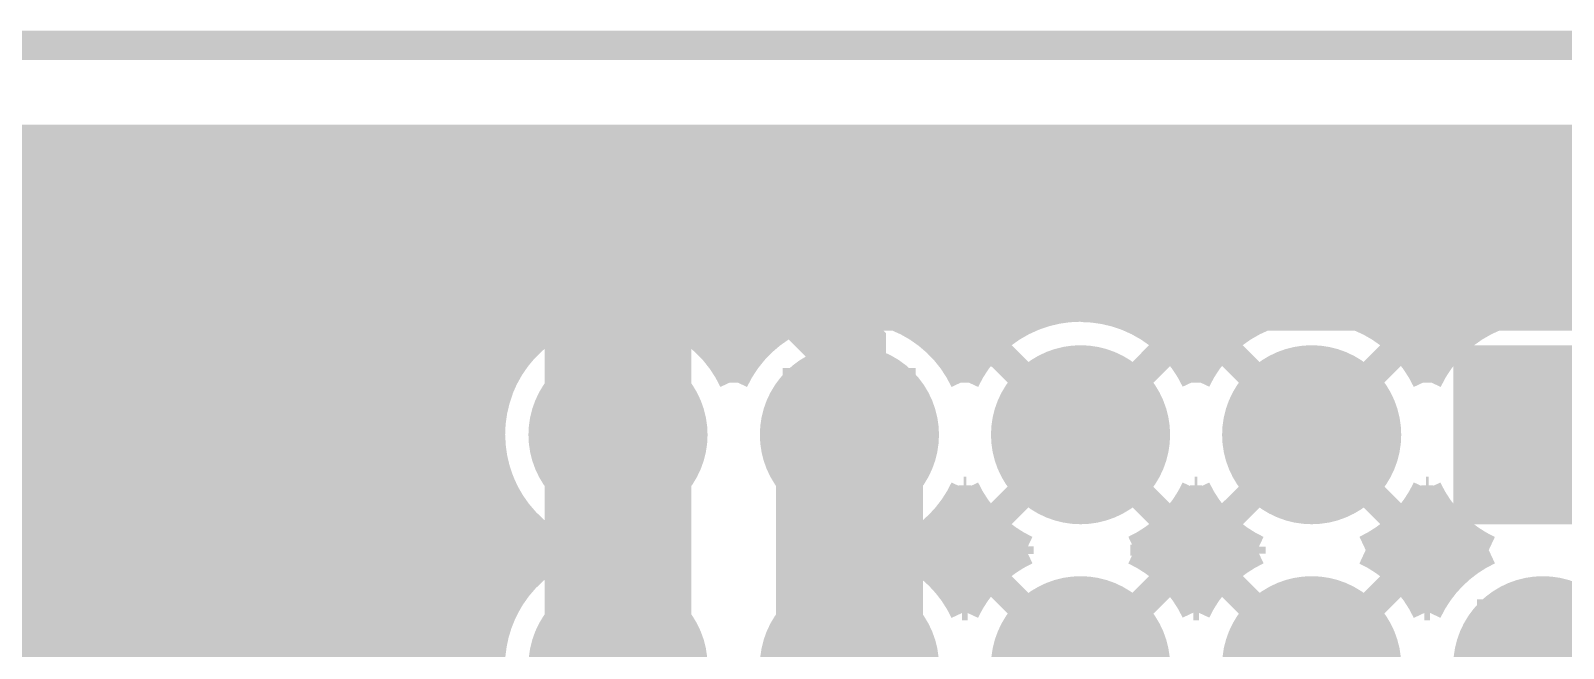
# Model space of a CAD drawing. Extents: x -5 to 208, y -5 to 206.
# Drawn here: x 127.44 to 140.7, y 201.08 to 206.43 of the extents above; entities that cross this region are included whole.
import ezdxf

# ---------------------------------------------------------------- set-up
doc = ezdxf.new("R2010")
doc.units = 0
doc.header["$MEASUREMENT"] = 0
doc.layers.get('0').update_dxf_attribs({"linetype": 'CONTINUOUS'})
for name, color, linetype in [('22-301-0_BOT', 7, 'CONTINUOUS'), ('22-301-0_DRD', 7, 'CONTINUOUS'), ('22-301-0_IN1', 1, 'CONTINUOUS'), ('22-301-0_IN2', 4, 'CONTINUOUS'), ('22-301-0_SMB', 3, 'CONTINUOUS'), ('22-301-0_SMT', 5, 'CONTINUOUS'), ('22-301-0_SST', 14, 'CONTINUOUS'), ('22-301-0_TOP', 9, 'CONTINUOUS'), ('THRUHOLE_TAP', 13, 'CONTINUOUS')]:
    doc.layers.add(name, color=color, linetype=linetype)

# ---------------------------------------------------------------- blocks, each defined once
blk = doc.blocks.new('ROUND_31')
at = {"const_width": 0.7747}
blk.add_lwpolyline([(-0.38735, 0, 1), (0.38735, 0, 1)], format="xyb", close=True, dxfattribs=at)
blk = doc.blocks.new('SQUARE_32')
blk.add_solid([(0.7747, 0.7747), (0.7747, -0.7747), (-0.7747, 0.7747), (-0.7747, -0.7747)])
blk = doc.blocks.new('ROUND_78')
at = {"const_width": 0.40005}
blk.add_lwpolyline([(-0.200024, 0, 1), (0.200024, 0, 1)], format="xyb", close=True, dxfattribs=at)

msp = doc.modelspace()

# ---------------------------------------------------------------- linework, layer by layer
at = {"layer": '22-301-0_BOT', "const_width": 0.254}
for points in [[(170.36796, 202.92822), (170.36796, 203.0095), (168.91, 204.47), (161.29, 204.47), (158.75, 201.93), (141.52372, 201.93), (140.52296, 202.92822)], [(131.42976, 203.073), (107.2134, 203.073)], [(127.4826, 203.073), (127.4826, 166.37)], [(127.7112, 203.073), (127.7112, 166.37)], [(127.9398, 203.073), (127.9398, 166.37)], [(128.1684, 203.073), (128.1684, 166.37)], [(128.397, 203.073), (128.397, 166.37)], [(128.6256, 203.073), (128.6256, 166.37)], [(128.8542, 203.073), (128.8542, 166.37)], [(129.0828, 203.073), (129.0828, 166.37)], [(129.3114, 203.073), (129.3114, 166.37)], [(129.54, 203.073), (129.54, 168.0083)], [(129.7686, 203.073), (129.7686, 168.31056)], [(129.9972, 203.073), (129.9972, 168.42232)], [(130.2258, 203.073), (130.2258, 168.44518)], [(130.4544, 203.073), (130.4544, 168.38676)], [(130.683, 203.073), (130.683, 168.21912)], [(130.9116, 203.073), (130.9116, 166.37)], [(131.1402, 203.073), (131.1402, 166.37)], [(131.3688, 203.073), (131.3688, 166.37)], [(131.42214, 202.946), (107.3404, 202.946)], [(135.74268, 202.14844), (136.525, 202.92822)], [(137.30478, 202.14844), (136.525, 202.92822)], [(137.74166, 202.14844), (138.52398, 202.92822)], [(139.30376, 202.14844), (138.52398, 202.92822)], [(131.44246, 202.7174), (107.569, 202.7174)], [(131.51358, 202.4888), (107.7976, 202.4888)], [(131.5974, 202.33132), (131.5974, 201.52868)], [(135.4836, 202.37958), (135.4836, 201.47788)], [(137.541, 202.4253), (137.541, 201.43216)], [(131.64566, 202.2602), (108.0262, 202.2602)], [(135.64616, 202.2602), (135.40232, 202.2602)], [(135.7122, 202.18146), (135.7122, 201.676)], [(137.64514, 202.2602), (137.40384, 202.2602)], [(139.3698, 202.21956), (139.3698, 201.64044)], [(139.4206, 202.28306), (139.4206, 201.82586)], [(131.88188, 202.0316), (108.2548, 202.0316)], [(131.826, 202.07478), (131.826, 201.78522)], [(135.88238, 202.0316), (135.16864, 202.0316)], [(135.255, 202.10018), (135.255, 201.75728)], [(137.88136, 202.0316), (137.16762, 202.0316)], [(137.3124, 202.15352), (137.3124, 201.70394)], [(137.7696, 202.12304), (137.7696, 201.73696)], [(139.4206, 202.0316), (139.1666, 202.0316)], [(135.0264, 201.94524), (135.0264, 201.91222)], [(135.9408, 201.99096), (135.9408, 201.8665)], [(137.0838, 201.97572), (137.0838, 201.88174)], [(137.9982, 201.95794), (137.9982, 201.89952)], [(139.1412, 202.01382), (139.1412, 201.84618)], [(131.84886, 201.803), (109.26318, 201.803)], [(135.84936, 201.803), (135.20166, 201.803)], [(137.84834, 201.803), (137.20064, 201.803)], [(139.84732, 201.803), (139.19962, 201.803)], [(139.8778, 201.82586), (139.4206, 201.82586)], [(139.5984, 201.82586), (139.5984, 201.53122)], [(139.827, 201.82586), (139.827, 201.78522)], [(135.74268, 201.71156), (136.525, 200.92924)], [(137.30478, 201.71156), (136.525, 200.92924)], [(137.74166, 201.71156), (138.52398, 200.92924)], [(139.30376, 201.71156), (138.52398, 200.92924)], [(131.62788, 201.5744), (109.5502, 201.5744)], [(135.62838, 201.5744), (135.4201, 201.5744)], [(137.62736, 201.5744), (137.42162, 201.5744)], [(139.62634, 201.5744), (139.4206, 201.5744)], [(131.50088, 201.3458), (109.72292, 201.3458)], [(131.43738, 201.1172), (109.83214, 201.1172)]]:
    msp.add_lwpolyline(points, dxfattribs=at)
for points in [[(131.42976, 203.073, 0.0328837), (131.42023, 202.92822)], [(131.42214, 202.92822, 0.2910539), (132.05714, 201.93)], [(134.99338, 201.93, 0.1755291), (135.52424, 202.46086)], [(135.52424, 202.46086, 0.175243), (136.05458, 201.9289)], [(136.99236, 201.93, 0.1755291), (137.52322, 202.46086)], [(137.52322, 202.46086, 0.175243), (138.05356, 201.9289)], [(138.99134, 201.93, 0.1279897), (139.41865, 202.28446)], [(132.05714, 201.93, 0.2913182), (131.4196, 200.92924)], [(135.52424, 201.3966, 0.1757806), (134.99241, 201.92792)], [(136.0551, 201.93, 0.1754954), (135.52326, 201.39706)], [(137.52322, 201.39914, 0.1752434), (136.99184, 201.92889)], [(138.05408, 201.93, 0.1749589), (137.52322, 201.39914)], [(139.5222, 201.3966, 0.1757806), (138.99037, 201.92792)], [(139.8778, 201.82586, 0.1279902), (139.52257, 201.39762)]]:
    msp.add_lwpolyline(points, format="xyb", dxfattribs=at)
at = {"layer": '22-301-0_DRD', "const_width": 0.254}
for points in [[(205.00086, 206.2988), (-2.99974, 206.2988)], [(132.5245, 203.56322), (132.5245, 202.29322)], [(134.52602, 203.56322), (134.52602, 202.29322)], [(136.525, 203.56322), (136.525, 202.29322)], [(138.52398, 203.56322), (138.52398, 202.29322)], [(140.52296, 203.56322), (140.52296, 202.29322)], [(133.1595, 202.92822), (131.8895, 202.92822)], [(135.16102, 202.92822), (133.89102, 202.92822)], [(137.16, 202.92822), (135.89, 202.92822)], [(139.15898, 202.92822), (137.88898, 202.92822)], [(141.15796, 202.92822), (139.88796, 202.92822)], [(132.5245, 201.56424), (132.5245, 200.29424)], [(134.52602, 201.56424), (134.52602, 200.29424)], [(136.525, 201.56424), (136.525, 200.29424)], [(138.52398, 201.56424), (138.52398, 200.29424)], [(140.52296, 201.56424), (140.52296, 200.29424)]]:
    msp.add_lwpolyline(points, dxfattribs=at)
at = {"layer": '22-301-0_IN1'}
for points, const_width in [([(132.588, 204.978), (132.461, 204.978), (100.965, 204.978), (3.67792, 204.978), (0, 201.30008)], 1.27), ([(100.965, 200.66), (100.965, 204.978), (132.461, 204.978), (132.5245, 204.91196), (132.5245, 202.92822)], 1.27), ([(162.3695, 202.92822), (162.3695, 204.978), (147.066, 204.978), (132.588, 204.978)], 1.27), ([(132.5245, 202.92822), (132.5245, 204.9145), (132.588, 204.978)], 0.254), ([(132.588, 204.978), (132.5245, 204.9145), (132.5245, 202.92822)], 0.254), ([(132.5245, 202.92822), (132.5245, 200.92924)], 1.27), ([(131.4958, 203.327), (101.9302, 203.327)], 0.254), ([(127.5334, 203.327), (127.5334, 167.259)], 0.254), ([(127.762, 203.327), (127.762, 167.259)], 0.254), ([(127.9906, 203.327), (127.9906, 167.259)], 0.254), ([(128.2192, 203.327), (128.2192, 167.259)], 0.254), ([(128.4478, 203.327), (128.4478, 167.259)], 0.254), ([(128.6764, 203.327), (128.6764, 167.259)], 0.254), ([(128.905, 203.327), (128.905, 167.259)], 0.254), ([(129.1336, 203.327), (129.1336, 167.259)], 0.254), ([(129.3622, 203.327), (129.3622, 167.259)], 0.254), ([(129.5908, 203.327), (129.5908, 168.11498)], 0.254), ([(129.8194, 203.327), (129.8194, 168.34612)], 0.254), ([(130.048, 203.327), (130.048, 168.43502)], 0.254), ([(130.2766, 203.327), (130.2766, 168.43756)], 0.254), ([(130.5052, 203.327), (130.5052, 168.36136)], 0.254), ([(130.7338, 203.327), (130.7338, 168.15308)], 0.254), ([(130.9624, 203.327), (130.9624, 167.259)], 0.254), ([(131.191, 203.327), (131.191, 167.259)], 0.254), ([(131.4196, 203.327), (131.4196, 167.259)], 0.254), ([(131.43738, 203.1238), (101.9302, 203.1238)], 0.254), ([(131.42214, 202.8952), (101.9302, 202.8952)], 0.254), ([(135.74268, 202.14844), (136.525, 202.92822)], 0.254), ([(137.30478, 202.14844), (136.525, 202.92822)], 0.254), ([(137.74166, 202.14844), (138.52398, 202.92822)], 0.254), ([(139.30376, 202.14844), (138.52398, 202.92822)], 0.254), ([(131.45262, 202.6666), (101.9302, 202.6666)], 0.254), ([(131.53644, 202.438), (101.9302, 202.438)], 0.254), ([(135.53694, 202.438), (135.51408, 202.438)], 0.254), ([(135.5344, 202.44054), (135.5344, 201.41692)], 0.254), ([(137.53592, 202.438), (137.51306, 202.438)], 0.254), ([(139.5349, 202.438), (139.51204, 202.438)], 0.254), ([(131.5593, 202.39228), (131.5593, 201.46518)], 0.254), ([(137.5918, 202.3364), (137.5918, 201.52106)], 0.254), ([(131.5593, 202.2094), (101.9302, 202.2094)], 0.254), ([(135.6868, 202.2094), (135.36168, 202.2094)], 0.254), ([(137.68578, 202.2094), (137.36066, 202.2094)], 0.254), ([(137.3632, 202.2094), (137.3632, 201.64806)], 0.254), ([(139.6873, 202.2094), (139.35964, 202.2094)], 0.254), ([(139.4206, 202.2856), (139.4206, 201.5744)], 0.254), ([(139.6492, 202.25512), (139.6492, 201.60234)], 0.254), ([(135.3058, 202.14844), (135.3058, 201.71156)], 0.254), ([(135.763, 202.13066), (135.763, 201.72934)], 0.254), ([(137.8204, 202.07732), (137.8204, 201.78014)], 0.254), ([(139.192, 202.04938), (139.192, 201.80808)], 0.254), ([(139.8778, 202.03414), (139.8778, 201.82586)], 0.254), ([(131.5593, 201.9808), (108.73486, 201.9808)], 0.254), ([(135.0772, 201.97318), (135.0772, 201.88682)], 0.254), ([(135.95858, 201.9808), (135.0899, 201.9808)], 0.254), ([(135.9916, 201.96302), (135.9916, 201.89698)], 0.254), ([(137.95756, 201.9808), (137.08888, 201.9808)], 0.254), ([(137.1346, 202.00874), (137.1346, 201.85126)], 0.254), ([(139.95908, 201.9808), (139.08786, 201.9808)], 0.254), ([(131.5593, 201.7522), (109.34192, 201.7522)], 0.254), ([(135.7884, 201.7522), (135.26262, 201.7522)], 0.254), ([(135.74268, 201.71156), (136.525, 200.92924)], 0.254), ([(137.30478, 201.71156), (136.525, 200.92924)], 0.254), ([(137.78738, 201.7522), (137.2616, 201.7522)], 0.254), ([(137.74166, 201.71156), (138.52398, 200.92924)], 0.254), ([(139.30376, 201.71156), (138.52398, 200.92924)], 0.254), ([(139.78636, 201.7522), (139.26058, 201.7522)], 0.254), ([(131.5593, 201.5236), (109.59592, 201.5236)], 0.254), ([(135.59282, 201.5236), (135.45566, 201.5236)], 0.254), ([(137.5918, 201.5236), (137.45464, 201.5236)], 0.254), ([(139.59332, 201.5236), (139.45362, 201.5236)], 0.254), ([(131.4831, 201.295), (109.7534, 201.295)], 0.254), ([(131.42976, 201.0664), (109.84992, 201.0664)], 0.254)]:
    msp.add_lwpolyline(points, dxfattribs=dict(at, const_width=const_width))
at = {"layer": '22-301-0_IN1', "const_width": 0.254}
for points in [[(131.4958, 203.327, 0.0927189), (131.42121, 202.92822)], [(131.42214, 202.92822, 0.1274018), (131.56074, 202.39308)], [(134.99338, 201.93, 0.1755291), (135.52424, 202.46086)], [(135.52424, 202.46086, 0.175243), (136.05458, 201.9289)], [(136.99236, 201.93, 0.1755291), (137.52322, 202.46086)], [(137.52322, 202.46086, 0.175243), (138.05356, 201.9289)], [(138.99134, 201.93, 0.1757802), (139.52266, 202.46183)], [(139.5222, 202.46086, 0.1757804), (140.05462, 201.92792)], [(135.52424, 201.3966, 0.1757806), (134.99241, 201.92792)], [(136.0551, 201.93, 0.1754954), (135.52326, 201.39706)], [(137.52322, 201.39914, 0.1752434), (136.99184, 201.92889)], [(138.05408, 201.93, 0.1749589), (137.52322, 201.39914)], [(139.5222, 201.3966, 0.1757806), (138.99037, 201.92792)], [(140.0556, 201.93, 0.1757808), (139.52266, 201.39757)], [(131.5593, 201.46518, 0.1274014), (131.42049, 200.92924)]]:
    msp.add_lwpolyline(points, format="xyb", dxfattribs=at)
at = {"layer": '22-301-0_IN2', "const_width": 0.254}
for points in [[(146.43608, 205.232), (67.691, 205.232)], [(127.5334, 205.232), (127.5334, 179.6542)], [(127.762, 205.232), (127.762, 179.6542)], [(127.9906, 205.232), (127.9906, 179.6542)], [(128.2192, 205.232), (128.2192, 179.6542)], [(128.4478, 205.232), (128.4478, 179.6542)], [(128.6764, 205.232), (128.6764, 179.6542)], [(128.905, 205.232), (128.905, 179.6542)], [(129.1336, 205.232), (129.1336, 179.6542)], [(129.3622, 205.232), (129.3622, 179.6542)], [(129.5908, 205.232), (129.5908, 179.6542)], [(129.8194, 205.232), (129.8194, 179.6542)], [(130.048, 205.232), (130.048, 179.6542)], [(130.2766, 205.232), (130.2766, 179.6542)], [(130.5052, 205.232), (130.5052, 179.6542)], [(130.7338, 205.232), (130.7338, 179.6542)], [(130.9624, 205.232), (130.9624, 179.6542)], [(131.191, 205.232), (131.191, 179.6542)], [(131.4196, 205.232), (131.4196, 179.6542)], [(131.6482, 205.232), (131.6482, 203.59878)], [(131.8768, 205.232), (131.8768, 203.8223)], [(132.1054, 205.232), (132.1054, 203.9493)], [(132.334, 205.232), (132.334, 204.01534)], [(132.5626, 205.232), (132.5626, 204.03312)], [(132.7912, 205.232), (132.7912, 204.0001)], [(133.0198, 205.232), (133.0198, 203.91628)], [(133.2484, 205.232), (133.2484, 203.76388)], [(133.477, 205.232), (133.477, 203.48956)], [(133.7056, 205.232), (133.7056, 203.66736)], [(133.9342, 205.232), (133.9342, 203.8604)], [(134.1628, 205.232), (134.1628, 203.97216)], [(134.3914, 205.232), (134.3914, 204.0255)], [(134.62, 205.232), (134.62, 204.02804)], [(134.8486, 205.232), (134.8486, 203.98486)], [(135.0772, 205.232), (135.0772, 203.8858)], [(135.3058, 205.232), (135.3058, 203.71054)], [(135.5344, 205.232), (135.5344, 203.4159)], [(135.763, 205.232), (135.763, 203.72832)], [(135.9916, 205.232), (135.9916, 203.89596)], [(136.2202, 205.232), (136.2202, 203.98994)], [(136.4488, 205.232), (136.4488, 204.03058)], [(136.6774, 205.232), (136.6774, 204.02296)], [(136.906, 205.232), (136.906, 203.96454)], [(137.1346, 205.232), (137.1346, 203.85024)], [(137.3632, 205.232), (137.3632, 203.64704)], [(137.5918, 205.232), (137.5918, 203.52004)], [(137.8204, 205.232), (137.8204, 203.77912)], [(138.049, 205.232), (138.049, 203.92644)], [(138.2776, 205.232), (138.2776, 204.00518)], [(138.5062, 205.232), (138.5062, 204.03312)], [(138.7348, 205.232), (138.7348, 204.0128)], [(138.9634, 205.232), (138.9634, 203.94168)], [(139.192, 205.232), (139.192, 203.80706)], [(139.4206, 205.232), (139.4206, 203.57338)], [(139.6492, 205.232), (139.6492, 203.60132)], [(139.8778, 205.232), (139.8778, 203.82484)], [(140.1064, 205.232), (140.1064, 203.95184)], [(140.335, 205.232), (140.335, 204.01534)], [(140.5636, 205.232), (140.5636, 204.03312)], [(140.7922, 205.232), (140.7922, 204.0001)], [(146.39798, 205.105), (67.691, 205.105)], [(146.3929, 204.8764), (67.691, 204.8764)], [(146.47164, 204.6478), (67.691, 204.6478)], [(146.67738, 204.4192), (67.691, 204.4192)], [(199.644, 204.1906), (67.691, 204.1906)], [(132.13588, 203.962), (67.691, 203.962)], [(134.13486, 203.962), (132.91566, 203.962)], [(136.13384, 203.962), (134.91464, 203.962)], [(138.13282, 203.962), (136.91362, 203.962)], [(140.13434, 203.962), (138.9126, 203.962)], [(131.76758, 203.7334), (67.691, 203.7334)], [(133.7691, 203.7334), (133.28142, 203.7334)], [(135.76808, 203.7334), (135.2804, 203.7334)], [(135.74268, 203.71054), (136.525, 202.92822)], [(137.30478, 203.71054), (136.525, 202.92822)], [(137.76706, 203.7334), (137.28192, 203.7334)], [(137.74166, 203.71054), (138.52398, 202.92822)], [(139.30376, 203.71054), (138.52398, 202.92822)], [(139.76604, 203.7334), (139.2809, 203.7334)], [(131.58216, 203.5048), (67.691, 203.5048)], [(133.58368, 203.5048), (133.46684, 203.5048)], [(135.58266, 203.5048), (135.46582, 203.5048)], [(137.58164, 203.5048), (137.46734, 203.5048)], [(139.58062, 203.5048), (139.46632, 203.5048)], [(131.47802, 203.2762), (67.691, 203.2762)], [(131.42722, 203.0476), (67.691, 203.0476)], [(135.74268, 202.14844), (136.525, 202.92822)], [(137.30478, 202.14844), (136.525, 202.92822)], [(137.74166, 202.14844), (138.52398, 202.92822)], [(139.30376, 202.14844), (138.52398, 202.92822)], [(131.42722, 202.819), (67.691, 202.819)], [(131.47294, 202.5904), (67.691, 202.5904)], [(135.5344, 202.44054), (135.5344, 201.41692)], [(131.57708, 202.3618), (67.691, 202.3618)], [(135.57758, 202.3618), (135.4709, 202.3618)], [(137.57656, 202.3618), (137.47242, 202.3618)], [(137.5918, 202.3364), (137.5918, 201.52106)], [(139.57554, 202.3618), (139.4714, 202.3618)], [(131.6482, 202.25766), (131.6482, 201.5998)], [(137.3632, 202.2094), (137.3632, 201.64806)], [(139.4206, 202.2856), (139.4206, 201.5744)], [(139.6492, 202.25512), (139.6492, 201.60234)], [(131.75996, 202.1332), (67.691, 202.1332)], [(131.8768, 202.03414), (131.8768, 201.82332)], [(135.76046, 202.1332), (135.29056, 202.1332)], [(135.3058, 202.14844), (135.3058, 201.71156)], [(135.763, 202.13066), (135.763, 201.72934)], [(137.75944, 202.1332), (137.28954, 202.1332)], [(137.8204, 202.07732), (137.8204, 201.78014)], [(139.192, 202.04938), (139.192, 201.80808)], [(139.75842, 202.1332), (139.28852, 202.1332)], [(139.8778, 202.03414), (139.8778, 201.82586)], [(132.00634, 201.9046), (109.05236, 201.9046)], [(136.00684, 201.9046), (135.04418, 201.9046)], [(135.0772, 201.97318), (135.0772, 201.88682)], [(135.9916, 201.96302), (135.9916, 201.89698)], [(138.00582, 201.9046), (137.04316, 201.9046)], [(137.1346, 202.00874), (137.1346, 201.85126)], [(140.0048, 201.9046), (139.04214, 201.9046)], [(131.7117, 201.676), (109.44098, 201.676)], [(135.70966, 201.676), (135.33882, 201.676)], [(135.74268, 201.71156), (136.525, 200.92924)], [(137.30478, 201.71156), (136.525, 200.92924)], [(137.70864, 201.676), (137.3378, 201.676)], [(137.74166, 201.71156), (138.52398, 200.92924)], [(139.30376, 201.71156), (138.52398, 200.92924)], [(139.71016, 201.676), (139.33678, 201.676)], [(131.54914, 201.4474), (109.65434, 201.4474)], [(135.54964, 201.4474), (135.49884, 201.4474)], [(137.54862, 201.4474), (137.50036, 201.4474)], [(139.5476, 201.4474), (139.49934, 201.4474)], [(131.46024, 201.2188), (109.7915, 201.2188)], [(131.42214, 200.9902), (109.87278, 200.9902)]]:
    msp.add_lwpolyline(points, dxfattribs=at)
for points in [[(132.5245, 204.03312, 0.4142136), (131.4196, 202.92822)], [(133.52526, 203.39558, 0.2913182), (132.5245, 204.03312)], [(134.52602, 204.03312, 0.2913186), (133.52526, 203.39558)], [(135.52424, 203.39558, 0.2910537), (134.52602, 204.03058)], [(136.525, 204.03312, 0.2913186), (135.52424, 203.39558)], [(137.52322, 203.39812, 0.2904887), (136.525, 204.03058)], [(138.52398, 204.03312, 0.2907538), (137.52322, 203.39812)], [(139.5222, 203.39558, 0.2910537), (138.52398, 204.03058)], [(140.52296, 204.03312, 0.2910543), (139.52474, 203.39558)], [(141.62786, 202.92822, 0.4142136), (140.52296, 204.03312)], [(131.42214, 202.92822, 0.2910539), (132.05714, 201.93)], [(134.99338, 201.93, 0.1755291), (135.52424, 202.46086)], [(135.52424, 202.46086, 0.175243), (136.05458, 201.9289)], [(136.99236, 201.93, 0.1755291), (137.52322, 202.46086)], [(137.52322, 202.46086, 0.175243), (138.05356, 201.9289)], [(138.99134, 201.93, 0.1757802), (139.52266, 202.46183)], [(139.5222, 202.46086, 0.1757804), (140.05462, 201.92792)], [(132.05714, 201.93, 0.2913182), (131.4196, 200.92924)], [(135.52424, 201.3966, 0.1757806), (134.99241, 201.92792)], [(136.0551, 201.93, 0.1754954), (135.52326, 201.39706)], [(137.52322, 201.39914, 0.1752434), (136.99184, 201.92889)], [(138.05408, 201.93, 0.1749589), (137.52322, 201.39914)], [(139.5222, 201.3966, 0.1757806), (138.99037, 201.92792)], [(140.0556, 201.93, 0.1757808), (139.52266, 201.39757)]]:
    msp.add_lwpolyline(points, format="xyb", dxfattribs=at)
at = {"layer": '22-301-0_SST'}
for points, const_width in [([(142.0241, 204.92974), (130.52552, 204.92974), (130.52552, 199.17918), (142.52448, 199.17918), (142.52448, 204.92974), (142.0241, 204.92974)], 0.19812), ([(135.0264, 204.92974), (135.0264, 203.92898), (130.52552, 203.92898)], 0.19812), ([(138.0236, 204.92974), (138.0236, 203.92898), (142.52448, 203.92898)], 0.19812), ([(141.29004, 204.93228), (141.29004, 204.68082), (140.03782, 204.68082)], 0.14986), ([(140.03782, 204.93228), (140.03782, 204.68082)], 0.14986), ([(141.29004, 204.93228), (140.03782, 204.93228)], 0.14986), ([(141.29004, 204.88656), (140.03782, 204.88656)], 0.14986), ([(140.10894, 204.93228), (140.10894, 204.68082)], 0.14986), ([(140.24356, 204.93228), (140.24356, 204.68082)], 0.14986), ([(140.37818, 204.93228), (140.37818, 204.68082)], 0.14986), ([(140.51026, 204.93228), (140.51026, 204.68082)], 0.14986), ([(140.64488, 204.93228), (140.64488, 204.68082)], 0.14986), ([(141.29004, 204.75194), (140.03782, 204.75194)], 0.14986), ([(135.02386, 204.18044), (130.52552, 204.18044)], 0.14986), ([(138.02614, 204.18044), (142.52448, 204.18044)], 0.14986), ([(130.7592, 203.93152), (130.50774, 203.93152), (130.50774, 202.6793)], 0.14986), ([(130.7592, 203.8223), (130.50774, 203.8223)], 0.14986), ([(130.57886, 203.93152), (130.57886, 202.6793)], 0.14986), ([(130.71348, 203.93152), (130.71348, 202.6793)], 0.14986), ([(130.7592, 203.93152), (130.7592, 202.6793)], 0.14986), ([(130.7592, 203.69022), (130.50774, 203.69022)], 0.14986), ([(130.7592, 203.5556), (130.50774, 203.5556)], 0.14986), ([(130.7592, 203.42098), (130.50774, 203.42098)], 0.14986), ([(132.02158, 203.43114), (133.02234, 202.43038)], 0.14986), ([(133.02234, 202.43038), (133.02234, 203.43114), (132.02158, 203.43114), (132.02158, 202.43038), (133.02234, 202.43038)], 0.14986), ([(133.02234, 203.43114), (132.02158, 202.43038)], 0.14986), ([(134.0231, 203.43114), (135.02386, 202.43038)], 0.14986), ([(135.02386, 203.43114), (134.0231, 202.43038)], 0.14986), ([(135.02386, 202.43038), (135.02386, 203.43114), (134.0231, 203.43114), (134.0231, 202.43038), (135.02386, 202.43038)], 0.14986), ([(137.02538, 202.43038), (137.02538, 203.43114), (136.02462, 203.43114), (136.02462, 202.43038), (137.02538, 202.43038)], 0.14986), ([(136.02462, 203.43114), (137.02538, 202.43038)], 0.14986), ([(137.02538, 203.43114), (136.02462, 202.43038)], 0.14986), ([(138.02614, 203.43114), (139.0269, 202.43038)], 0.14986), ([(139.0269, 202.43038), (139.0269, 203.43114), (138.02614, 203.43114), (138.02614, 202.43038), (139.0269, 202.43038)], 0.14986), ([(139.0269, 203.43114), (138.02614, 202.43038)], 0.14986), ([(141.02842, 202.43038), (141.02842, 203.43114), (140.02766, 203.43114), (140.02766, 202.43038), (141.02842, 202.43038)], 0.14986), ([(140.02766, 203.43114), (141.02842, 202.43038)], 0.14986), ([(141.02842, 203.43114), (140.02766, 202.43038)], 0.14986), ([(130.7592, 203.28636), (130.50774, 203.28636)], 0.14986), ([(130.7592, 203.15174), (130.50774, 203.15174)], 0.14986), ([(130.7592, 203.01966), (130.50774, 203.01966)], 0.14986), ([(130.7592, 202.88504), (130.50774, 202.88504)], 0.14986), ([(130.7592, 202.75042), (130.50774, 202.75042)], 0.14986), ([(130.7592, 202.6793), (130.50774, 202.6793)], 0.14986), ([(129.16154, 202.43038), (128.99136, 202.43038), (128.82372, 202.37196), (128.82372, 202.1332), (128.99136, 202.07478), (129.83972, 202.07478)], 0.1524), ([(129.83972, 202.01636), (129.83972, 202.25258)], 0.1524), ([(129.33172, 201.23658), (129.33172, 201.59218), (129.49936, 201.6506), (129.66954, 201.6506), (129.83972, 201.59218), (129.83972, 201.23658), (129.66954, 201.17816), (129.49936, 201.17816), (128.82372, 201.41438)], 0.1524), ([(133.02234, 200.42886), (133.02234, 201.42962), (132.02158, 201.42962), (132.02158, 200.42886), (133.02234, 200.42886)], 0.14986), ([(132.02158, 201.42962), (133.02234, 200.42886)], 0.14986), ([(133.02234, 201.42962), (132.02158, 200.42886)], 0.14986), ([(135.02386, 200.42886), (135.02386, 201.42962), (134.0231, 201.42962), (134.0231, 200.42886), (135.02386, 200.42886)], 0.14986), ([(134.0231, 201.42962), (135.02386, 200.42886)], 0.14986), ([(135.02386, 201.42962), (134.0231, 200.42886)], 0.14986), ([(137.02538, 200.42886), (137.02538, 201.42962), (136.02462, 201.42962), (136.02462, 200.42886), (137.02538, 200.42886)], 0.14986), ([(136.02462, 201.42962), (137.02538, 200.42886)], 0.14986), ([(137.02538, 201.42962), (136.02462, 200.42886)], 0.14986), ([(139.0269, 200.42886), (139.0269, 201.42962), (138.02614, 201.42962), (138.02614, 200.42886), (139.0269, 200.42886)], 0.14986), ([(138.02614, 201.42962), (139.0269, 200.42886)], 0.14986), ([(139.0269, 201.42962), (138.02614, 200.42886)], 0.14986), ([(141.02842, 201.42962), (140.02766, 200.42886)], 0.14986), ([(141.02842, 200.42886), (141.02842, 201.42962), (140.02766, 201.42962), (140.02766, 200.42886), (141.02842, 200.42886)], 0.14986), ([(140.02766, 201.42962), (141.02842, 200.42886)], 0.14986)]:
    msp.add_lwpolyline(points, dxfattribs=dict(at, const_width=const_width))
at = {"layer": '22-301-0_TOP'}
for points, const_width in [([(134.52602, 202.92822), (134.52602, 203.67498), (133.35, 204.851), (130.556, 204.851), (127.635, 201.93), (127.635, 192.93078)], 0.635), ([(146.2405, 204.72908), (134.68096, 204.6859)], 0.254), ([(134.68096, 204.6859), (135.10514, 204.26172)], 0.254), ([(134.8994, 204.6859), (134.8994, 204.46746)], 0.254), ([(135.128, 204.6859), (135.128, 204.23886)], 0.254), ([(135.3566, 204.68844), (135.3566, 203.90358)], 0.254), ([(135.5852, 204.68844), (135.5852, 203.79944)], 0.254), ([(135.8138, 204.68844), (135.8138, 203.99502)], 0.254), ([(136.0424, 204.69098), (136.0424, 204.11694)], 0.254), ([(136.271, 204.69098), (136.271, 204.18552)], 0.254), ([(136.4996, 204.69098), (136.4996, 204.21092)], 0.254), ([(136.7282, 204.69352), (136.7282, 204.19314)], 0.254), ([(136.9568, 204.69352), (136.9568, 204.13472)], 0.254), ([(137.1854, 204.69606), (137.1854, 204.02804)], 0.254), ([(137.414, 204.69606), (137.414, 203.85278)], 0.254), ([(137.6426, 204.69606), (137.6426, 203.8604)], 0.254), ([(137.8712, 204.6986), (137.8712, 204.03058)], 0.254), ([(138.0998, 204.6986), (138.0998, 204.13726)], 0.254), ([(138.3284, 204.6986), (138.3284, 204.19568)], 0.254), ([(138.557, 204.70114), (138.557, 204.21092)], 0.254), ([(138.7856, 204.70114), (138.7856, 204.18298)], 0.254), ([(139.0142, 204.70114), (139.0142, 204.11186)], 0.254), ([(139.2428, 204.70368), (139.2428, 203.98994)], 0.254), ([(139.4714, 204.70368), (139.4714, 204.21092)], 0.254), ([(139.7, 204.70368), (139.7, 204.21092)], 0.254), ([(139.9286, 204.70622), (139.9286, 204.21092)], 0.254), ([(140.1572, 204.70622), (140.1572, 204.21092)], 0.254), ([(140.3858, 204.70622), (140.3858, 204.21092)], 0.254), ([(140.6144, 204.70876), (140.6144, 204.21092)], 0.254), ([(129.20218, 204.66558), (111.252, 204.597)], 0.254), ([(129.1336, 204.597), (111.252, 204.597)], 0.254), ([(129.20218, 204.66558), (127.05842, 202.52182)], 0.254), ([(127.3556, 204.65796), (127.3556, 202.81646)], 0.254), ([(127.5842, 204.65796), (127.5842, 203.04506)], 0.254), ([(127.8128, 204.6605), (127.8128, 203.27366)], 0.254), ([(128.0414, 204.6605), (128.0414, 203.50226)], 0.254), ([(128.27, 204.6605), (128.27, 203.73086)], 0.254), ([(128.4986, 204.66304), (128.4986, 203.95946)], 0.254), ([(128.7272, 204.66304), (128.7272, 204.18806)], 0.254), ([(128.9558, 204.66304), (128.9558, 204.41666)], 0.254), ([(146.2405, 204.597), (134.76986, 204.597)], 0.254), ([(128.905, 204.3684), (111.252, 204.3684)], 0.254), ([(146.2405, 204.3684), (134.99846, 204.3684)], 0.254), ([(141.80566, 204.21092), (139.2428, 204.21092)], 0.254), ([(139.2428, 204.21092), (139.2428, 203.98994)], 0.254), ([(128.6764, 204.1398), (111.252, 204.1398)], 0.254), ([(130.89636, 204.0255), (128.4605, 201.5871)], 0.254), ([(131.86156, 204.0255), (130.89636, 204.0255)], 0.254), ([(131.0132, 204.0255), (131.0132, 198.0946)], 0.254), ([(131.2418, 204.0255), (131.2418, 198.0946)], 0.254), ([(131.4704, 204.0255), (131.4704, 203.6572)], 0.254), ([(131.699, 204.0255), (131.699, 203.90866)], 0.254), ([(136.10336, 204.1398), (135.20674, 204.1398)], 0.254), ([(138.10234, 204.1398), (136.94664, 204.1398)], 0.254), ([(139.2428, 204.1398), (138.94562, 204.1398)], 0.254), ([(128.4478, 203.9112), (111.252, 203.9112)], 0.254), ([(131.70154, 203.9112), (130.78206, 203.9112)], 0.254), ([(130.7846, 203.9112), (130.7846, 181.91226)], 0.254), ([(135.70204, 203.9112), (135.34898, 203.9112)], 0.254), ([(137.70102, 203.9112), (137.34796, 203.9112)], 0.254), ([(135.61822, 203.835), (136.525, 202.92822)], 0.254), ([(137.43178, 203.835), (136.525, 202.92822)], 0.254), ([(137.6172, 203.835), (138.52398, 202.92822)], 0.254), ([(128.2192, 203.6826), (111.252, 203.6826)], 0.254), ([(131.48818, 203.6826), (130.55346, 203.6826)], 0.254), ([(130.556, 203.6826), (130.556, 182.14086)], 0.254), ([(127.9906, 203.454), (111.252, 203.454)], 0.254), ([(131.3561, 203.454), (130.32486, 203.454)], 0.254), ([(130.3274, 203.454), (130.3274, 182.36946)], 0.254), ([(132.461, 200.914), (132.5245, 200.9775), (132.5245, 202.92822)], 1.27), ([(134.52602, 202.92822), (134.52602, 200.92924)], 1.27), ([(127.762, 203.2254), (111.252, 203.2254)], 0.254), ([(131.27736, 203.2254), (130.09626, 203.2254)], 0.254), ([(130.0988, 203.2254), (130.0988, 182.59806)], 0.254), ([(141.9352, 196.215), (141.9352, 196.2912), (142.621, 196.977), (142.621, 200.83272), (140.52296, 202.92822)], 0.635), ([(127.5334, 202.9968), (111.252, 202.9968)], 0.254), ([(131.24434, 202.9968), (129.86766, 202.9968)], 0.254), ([(129.8702, 202.9968), (129.8702, 182.82666)], 0.254), ([(137.43178, 202.02144), (136.525, 202.92822)], 0.254), ([(137.6172, 202.02144), (138.52398, 202.92822)], 0.254), ([(131.25196, 202.7682), (129.63906, 202.7682)], 0.254), ([(129.6416, 202.7682), (129.6416, 194.58686)], 0.254), ([(131.30276, 202.5396), (129.41046, 202.5396)], 0.254), ([(129.413, 202.5396), (129.413, 194.58686)], 0.254), ([(131.3815, 202.311), (129.18186, 202.311)], 0.254), ([(129.1844, 202.311), (129.1844, 194.58686)], 0.254), ([(131.3815, 202.3491), (131.3815, 201.5109)], 0.254), ([(131.3815, 202.0824), (128.95326, 202.0824)], 0.254), ([(128.9558, 202.0824), (128.9558, 194.58686)], 0.254), ([(137.56132, 202.0824), (137.48766, 202.0824)], 0.254), ([(137.414, 202.0062), (137.414, 201.8538)], 0.254), ([(137.6426, 201.99858), (137.6426, 201.86142)], 0.254), ([(131.3815, 201.8538), (128.72466, 201.8538)], 0.254), ([(128.7272, 201.8538), (128.7272, 194.58686)], 0.254), ([(137.43178, 201.83602), (136.525, 200.92924)], 0.254), ([(137.63498, 201.8538), (137.414, 201.8538)], 0.254), ([(137.6172, 201.83602), (138.52398, 200.92924)], 0.254), ([(128.4605, 201.5871), (128.4605, 194.58686)], 0.254), ([(131.3815, 201.6252), (128.49606, 201.6252)], 0.254), ([(128.4986, 201.6252), (128.4986, 194.58686)], 0.254), ([(131.3307, 201.3966), (128.4605, 201.3966)], 0.254), ([(132.5245, 200.92924), (132.4102, 200.81494), (132.4102, 196.215)], 1.27), ([(131.26466, 201.168), (128.4605, 201.168)], 0.254), ([(136.8298, 196.215), (136.8298, 196.5198), (140.52296, 200.21296), (140.52296, 200.92924)], 0.635)]:
    msp.add_lwpolyline(points, dxfattribs=dict(at, const_width=const_width))
at = {"layer": '22-301-0_TOP', "const_width": 0.254}
for points in [[(135.30326, 203.94676, 0.1132789), (135.10697, 204.25847)], [(135.30326, 203.94676, 0.1132789), (135.10697, 204.25847)], [(136.525, 204.21092, 0.2275128), (135.52437, 203.73075)], [(137.52322, 203.73086, 0.2271864), (136.525, 204.20911)], [(138.52398, 204.21092, 0.2275128), (137.52335, 203.73075)], [(139.2428, 203.98994, 0.1498941), (138.52398, 204.21039)], [(131.86156, 204.0255, 0.2626297), (131.24251, 202.92822)], [(135.52424, 203.73086, 0.0605113), (135.30306, 203.9465)], [(131.24434, 202.92822, 0.1177818), (131.38255, 202.34963)], [(137.32764, 201.93, 0.0541427), (137.52322, 202.12558)], [(137.52322, 202.12558, 0.0544537), (137.7201, 201.92846)], [(137.52322, 201.73188, 0.0544537), (137.3264, 201.92845)], [(137.72134, 201.93, 0.0547648), (137.52322, 201.73188)], [(131.3815, 201.5109, 0.1182297), (131.24201, 200.92924)]]:
    msp.add_lwpolyline(points, format="xyb", dxfattribs=at)

# ---------------------------------------------------------------- block references
at = {"layer": '22-301-0_BOT'}
for name, p in [('ROUND_31', (132.5245, 202.92822)), ('ROUND_31', (134.52602, 202.92822)), ('ROUND_31', (136.525, 202.92822)), ('ROUND_31', (138.52398, 202.92822)), ('SQUARE_32', (140.52296, 202.92822)), ('ROUND_31', (132.5245, 200.92924)), ('ROUND_31', (134.52602, 200.92924)), ('ROUND_31', (136.525, 200.92924)), ('ROUND_31', (138.52398, 200.92924)), ('ROUND_31', (140.52296, 200.92924))]:
    msp.add_blockref(name, p, dxfattribs=at)
at = {"layer": '22-301-0_IN1'}
for p in [(132.5245, 202.92822), (134.52602, 202.92822), (136.525, 202.92822), (138.52398, 202.92822), (140.52296, 202.92822), (132.5245, 200.92924), (134.52602, 200.92924), (136.525, 200.92924), (138.52398, 200.92924), (140.52296, 200.92924)]:
    msp.add_blockref('ROUND_31', p, dxfattribs=at)
at = {"layer": '22-301-0_IN2'}
for p in [(132.5245, 202.92822), (134.52602, 202.92822), (136.525, 202.92822), (138.52398, 202.92822), (140.52296, 202.92822), (132.5245, 200.92924), (134.52602, 200.92924), (136.525, 200.92924), (138.52398, 200.92924), (140.52296, 200.92924)]:
    msp.add_blockref('ROUND_31', p, dxfattribs=at)
at = {"layer": '22-301-0_SMB'}
for name, p in [('ROUND_31', (132.5245, 202.92822)), ('ROUND_31', (134.52602, 202.92822)), ('ROUND_31', (136.525, 202.92822)), ('ROUND_31', (138.52398, 202.92822)), ('SQUARE_32', (140.52296, 202.92822)), ('ROUND_31', (132.5245, 200.92924)), ('ROUND_31', (134.52602, 200.92924)), ('ROUND_31', (136.525, 200.92924)), ('ROUND_31', (138.52398, 200.92924)), ('ROUND_31', (140.52296, 200.92924))]:
    msp.add_blockref(name, p, dxfattribs=at)
at = {"layer": '22-301-0_SMT'}
for name, p in [('ROUND_31', (132.5245, 202.92822)), ('ROUND_31', (134.52602, 202.92822)), ('ROUND_31', (136.525, 202.92822)), ('ROUND_31', (138.52398, 202.92822)), ('SQUARE_32', (140.52296, 202.92822)), ('ROUND_31', (132.5245, 200.92924)), ('ROUND_31', (134.52602, 200.92924)), ('ROUND_31', (136.525, 200.92924)), ('ROUND_31', (138.52398, 200.92924)), ('ROUND_31', (140.52296, 200.92924))]:
    msp.add_blockref(name, p, dxfattribs=at)
at = {"layer": '22-301-0_TOP'}
for name, p in [('ROUND_31', (132.5245, 202.92822)), ('ROUND_31', (134.52602, 202.92822)), ('ROUND_31', (136.525, 202.92822)), ('ROUND_31', (138.52398, 202.92822)), ('SQUARE_32', (140.52296, 202.92822)), ('ROUND_31', (132.5245, 200.92924)), ('ROUND_31', (134.52602, 200.92924)), ('ROUND_31', (136.525, 200.92924)), ('ROUND_31', (138.52398, 200.92924)), ('ROUND_31', (140.52296, 200.92924))]:
    msp.add_blockref(name, p, dxfattribs=at)
at = {"layer": 'THRUHOLE_TAP'}
for p in [(132.5245, 202.92822), (134.52602, 202.92822), (136.525, 202.92822), (138.52398, 202.92822), (140.52296, 202.92822), (132.5245, 200.92924), (134.52602, 200.92924), (136.525, 200.92924), (138.52398, 200.92924), (140.52296, 200.92924)]:
    msp.add_blockref('ROUND_78', p, dxfattribs=at)

doc.saveas('drawing.dxf')
